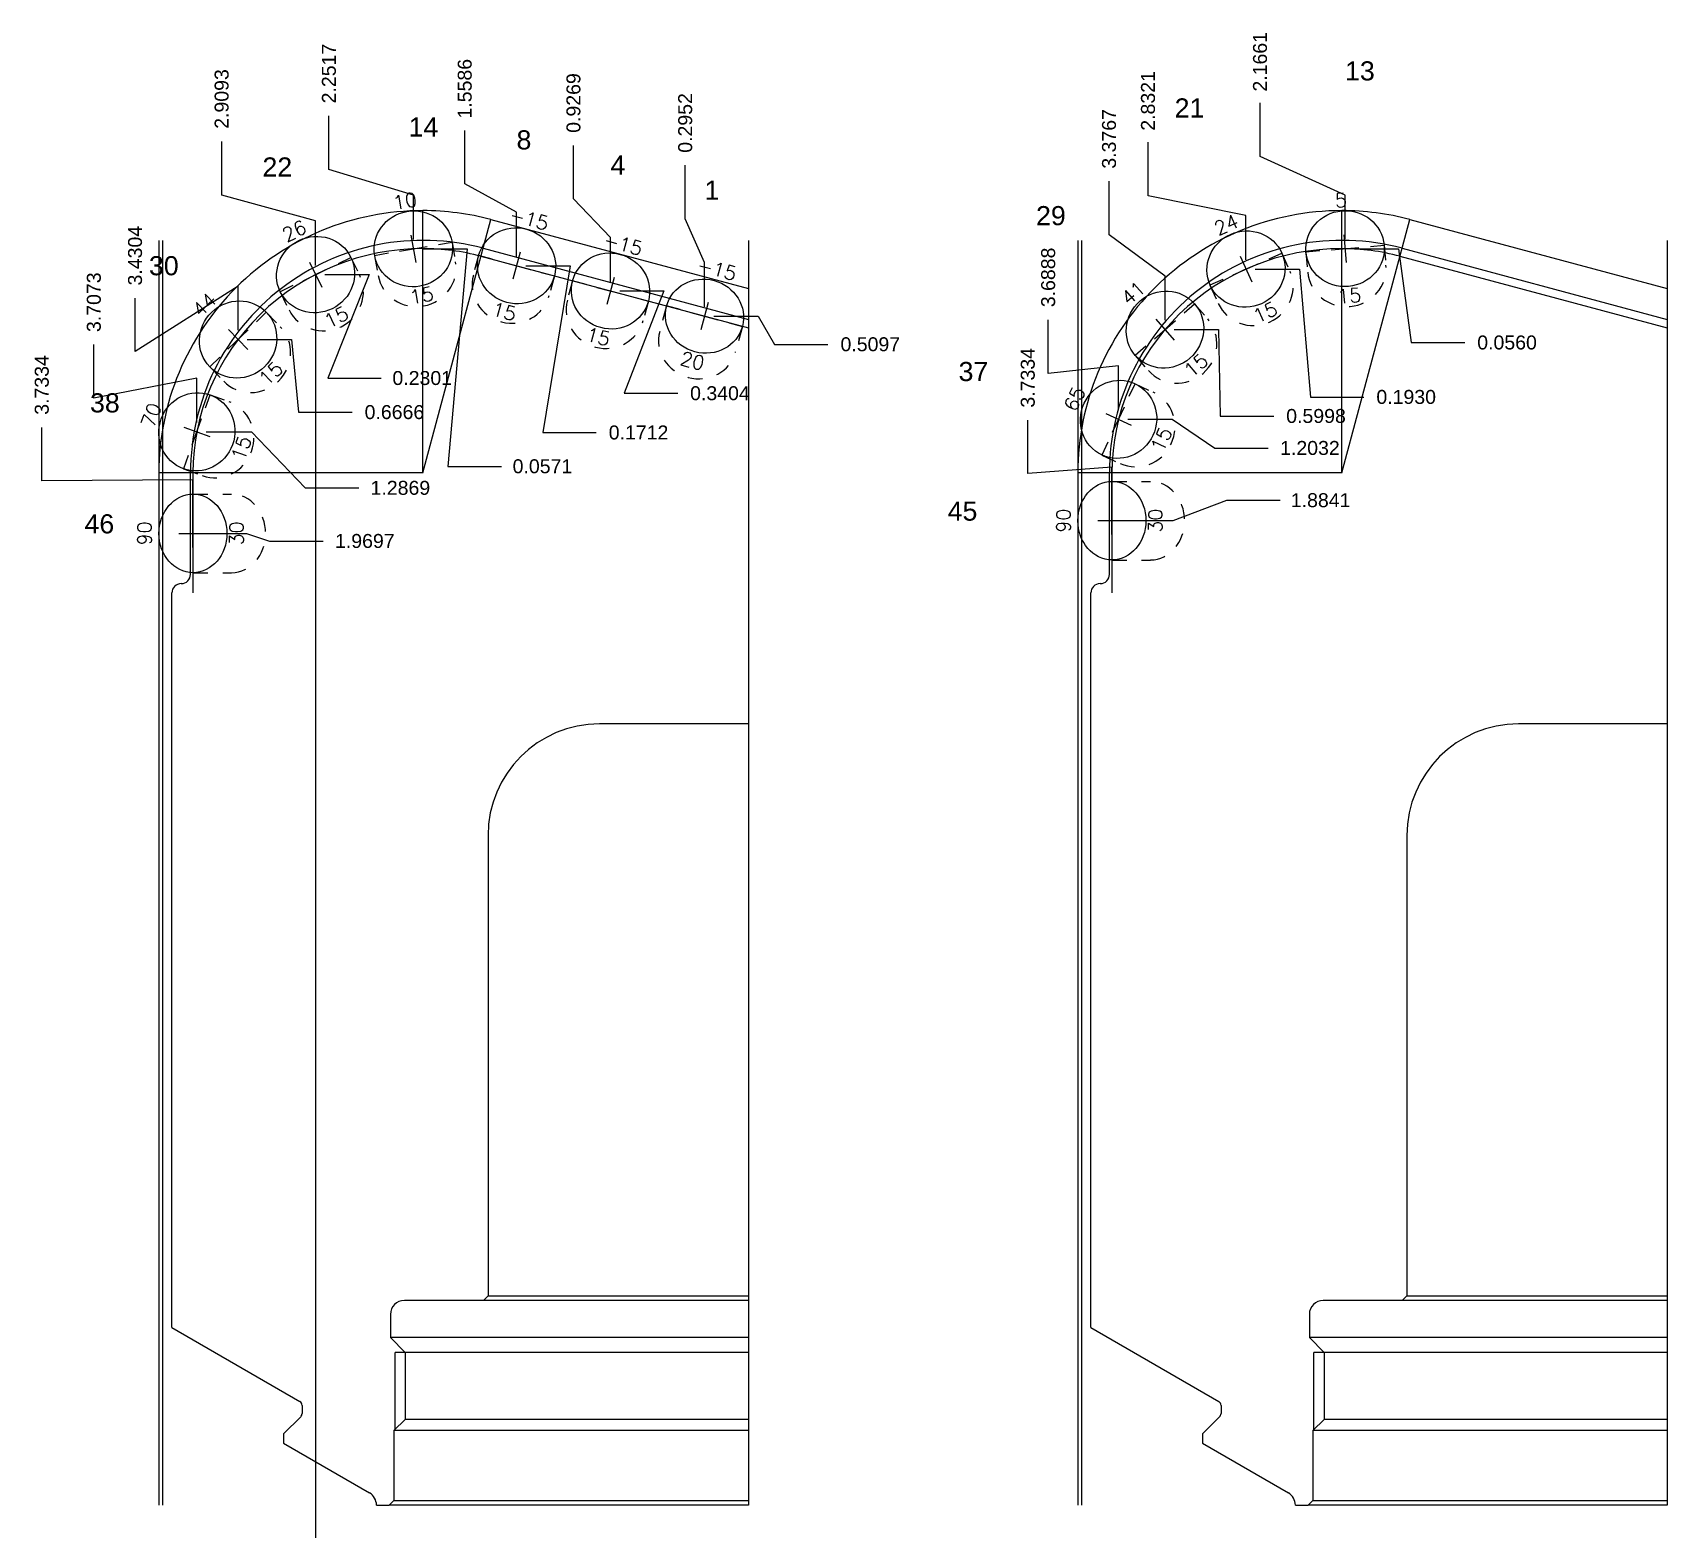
# Model space of a CAD drawing. Header units: inches. Extents: x 90.1 to 144.9, y -24 to -7.4.
# Drawn here: x 90.66 to 101.65, y -17.71 to -7.65 of the extents above; entities that cross this region are included whole.
import ezdxf
from ezdxf.enums import TextEntityAlignment as Align

# ---------------------------------------------------------------- set-up
doc = ezdxf.new("R2010")
doc.units = ezdxf.units.IN
doc.header["$MEASUREMENT"] = 0
doc.header["$PDMODE"] = 35
doc.linetypes.add('CENTER2', pattern=[1.125, 0.75, -0.125, 0.125, -0.125])
doc.linetypes.add('HIDDEN2', pattern=[0.1875, 0.125, -0.0625])
doc.layers.get('Defpoints').update_dxf_attribs({"color": 10})
doc.layers.add('Blade_1', color=30, linetype='Continuous', true_color=0xff7f00)
doc.layers.add('Blade_2', color=7, linetype='Continuous', true_color=0xcccc00)
doc.layers.add('CLine', color=5, linetype='CENTER2')
doc.layers.add('Dims', color=4, linetype='Continuous')
doc.styles.add('RomanS', font='romans')
doc.styles.get("Standard").update_dxf_attribs({"font": 'arial.ttf'})
doc.dimstyles.get("Standard").update_dxf_attribs({"dimtxt": 0.09375, "dimasz": 0.18, "dimexe": 0.18, "dimexo": 0.0625, "dimgap": 0.09, "dimtad": 0, "dimtih": 1, "dimtoh": 1, "dimdec": 4, "dimzin": 0, "dimdsep": 46, "dimtxsty": 'Standard', "dimcen": 0.09, "dimadec": 4, "dimazin": 0, "dimtfac": 1, "dimtdec": 4, "dimtofl": 0, "dimtmove": 0, "dimatfit": 3, "dimfxl": 1, "dimtolj": 1, "dimtzin": 0, "dimarcsym": 0})

# ---------------------------------------------------------------- blocks, each defined once
blk = doc.blocks.new('*D39')
at = {"layer": 'Defpoints', "color": 0, "transparency": 16777216}
for p in [(95.474, -9.047), (95.179, -9.557), (96.009, -9.746)]:
    blk.add_point(p, dxfattribs=at)
at = {"layer": 'Dims', "color": 0, "lineweight": -2, "transparency": 16777216}
for p, q in [((95.242, -9.557), (95.539, -9.557)), ((95.539, -9.557), (95.649, -9.746)), ((95.649, -9.746), (96.009, -9.746))]:
    blk.add_line(p, q, dxfattribs=at)
at = {"layer": 'Dims', "color": 0, "transparency": 16777216, "insert": (96.294, -9.746), "char_height": 0.0938, "attachment_point": 5}
blk.add_mtext('\\A1;0.5097', dxfattribs=at)
blk = doc.blocks.new('*D40')
at = {"layer": 'Defpoints', "color": 0, "transparency": 16777216}
for p in [(95.474, -9.047), (94.547, -9.387), (94.999, -10.075)]:
    blk.add_point(p, dxfattribs=at)
at = {"layer": 'Dims', "color": 0, "lineweight": -2, "transparency": 16777216}
for p, q in [((94.61, -9.387), (94.907, -9.387)), ((94.907, -9.387), (94.639, -10.075)), ((94.639, -10.075), (94.999, -10.075))]:
    blk.add_line(p, q, dxfattribs=at)
at = {"layer": 'Dims', "color": 0, "transparency": 16777216, "insert": (95.283, -10.075), "char_height": 0.0938, "attachment_point": 5}
blk.add_mtext('\\A1;0.3404', dxfattribs=at)
blk = doc.blocks.new('*D41')
at = {"layer": 'Defpoints', "color": 0, "transparency": 16777216}
for p in [(95.474, -9.047), (93.916, -9.218), (94.452, -10.339)]:
    blk.add_point(p, dxfattribs=at)
at = {"layer": 'Dims', "color": 0, "lineweight": -2, "transparency": 16777216}
for p, q in [((93.978, -9.218), (94.276, -9.218)), ((94.276, -9.218), (94.092, -10.339)), ((94.092, -10.339), (94.452, -10.339))]:
    blk.add_line(p, q, dxfattribs=at)
at = {"layer": 'Dims', "color": 0, "transparency": 16777216, "insert": (94.736, -10.339), "char_height": 0.0938, "attachment_point": 5}
blk.add_mtext('\\A1;0.1712', dxfattribs=at)
blk = doc.blocks.new('*D42')
at = {"layer": 'Defpoints', "color": 0, "transparency": 16777216}
for p in [(95.05, -8.542), (95.474, -9.047), (95.179, -9.557)]:
    blk.add_point(p, dxfattribs=at)
at = {"layer": 'Dims', "color": 0, "lineweight": -2, "transparency": 16777216}
for p, q in [((95.05, -8.902), (95.05, -8.542)), ((95.179, -9.197), (95.05, -8.902)), ((95.179, -9.494), (95.179, -9.197))]:
    blk.add_line(p, q, dxfattribs=at)
at = {"layer": 'Dims', "color": 0, "transparency": 16777216, "insert": (95.05, -8.258), "char_height": 0.0938, "attachment_point": 5, "rotation": 90}
blk.add_mtext('\\A1;0.2952', dxfattribs=at)
blk = doc.blocks.new('*D43')
at = {"layer": 'Defpoints', "color": 0, "transparency": 16777216}
for p in [(94.299, -8.409), (95.474, -9.047), (94.547, -9.387)]:
    blk.add_point(p, dxfattribs=at)
at = {"layer": 'Dims', "color": 0, "lineweight": -2, "transparency": 16777216}
for p, q in [((94.299, -8.769), (94.299, -8.409)), ((94.547, -9.027), (94.299, -8.769)), ((94.547, -9.325), (94.547, -9.027))]:
    blk.add_line(p, q, dxfattribs=at)
at = {"layer": 'Dims', "color": 0, "transparency": 16777216, "insert": (94.299, -8.124), "char_height": 0.0938, "attachment_point": 5, "rotation": 90}
blk.add_mtext('\\A1;0.9269', dxfattribs=at)
blk = doc.blocks.new('*D44')
at = {"layer": 'Defpoints', "color": 0, "transparency": 16777216}
for p in [(93.568, -8.308), (95.474, -9.047), (93.916, -9.218)]:
    blk.add_point(p, dxfattribs=at)
at = {"layer": 'Dims', "color": 0, "lineweight": -2, "transparency": 16777216}
for p, q in [((93.568, -8.668), (93.568, -8.308)), ((93.916, -8.858), (93.568, -8.668)), ((93.916, -9.156), (93.916, -8.858))]:
    blk.add_line(p, q, dxfattribs=at)
at = {"layer": 'Dims', "color": 0, "transparency": 16777216, "insert": (93.568, -8.028), "char_height": 0.0938, "attachment_point": 5, "rotation": 90}
blk.add_mtext('\\A1;1.5586', dxfattribs=at)
blk = doc.blocks.new('*D49')
at = {"layer": 'Defpoints', "color": 0, "transparency": 16777216}
for p in [(92.655, -8.211), (93.223, -9.104), (95.474, -9.047)]:
    blk.add_point(p, dxfattribs=at)
at = {"layer": 'Dims', "color": 0, "lineweight": -2, "transparency": 16777216}
for p, q in [((92.655, -8.571), (92.655, -8.211)), ((93.223, -8.744), (92.655, -8.571)), ((93.223, -9.042), (93.223, -8.744))]:
    blk.add_line(p, q, dxfattribs=at)
at = {"layer": 'Dims', "color": 0, "transparency": 16777216, "insert": (92.655, -7.926), "char_height": 0.0938, "attachment_point": 5, "rotation": 90}
blk.add_mtext('\\A1;2.2517', dxfattribs=at)
blk = doc.blocks.new('*D50')
at = {"layer": 'Defpoints', "color": 0, "transparency": 16777216}
for p in [(93.223, -9.104), (95.474, -9.047), (93.815, -10.566)]:
    blk.add_point(p, dxfattribs=at)
at = {"layer": 'Dims', "color": 0, "lineweight": -2, "transparency": 16777216}
for p, q in [((93.285, -9.104), (93.583, -9.104)), ((93.583, -9.104), (93.455, -10.566)), ((93.455, -10.566), (93.815, -10.566))]:
    blk.add_line(p, q, dxfattribs=at)
at = {"layer": 'Dims', "color": 0, "transparency": 16777216, "insert": (94.09, -10.566), "char_height": 0.0938, "attachment_point": 5}
blk.add_mtext('\\A1;0.0571', dxfattribs=at)
blk = doc.blocks.new('*D54')
at = {"layer": 'Defpoints', "color": 0, "transparency": 16777216}
for p in [(91.934, -8.383), (95.474, -9.047), (92.565, -9.277)]:
    blk.add_point(p, dxfattribs=at)
at = {"layer": 'Dims', "color": 0, "lineweight": -2, "transparency": 16777216}
for p, q in [((91.934, -8.743), (91.934, -8.383)), ((92.565, -8.917), (91.934, -8.743)), ((92.565, -9.215), (92.565, -8.917))]:
    blk.add_line(p, q, dxfattribs=at)
at = {"layer": 'Dims', "color": 0, "transparency": 16777216, "insert": (91.934, -8.097), "char_height": 0.0938, "attachment_point": 5, "rotation": 90}
blk.add_mtext('\\A1;2.9093', dxfattribs=at)
blk = doc.blocks.new('*D55')
at = {"layer": 'Defpoints', "color": 0, "transparency": 16777216}
for p in [(95.474, -9.047), (92.565, -9.277), (93.007, -9.973)]:
    blk.add_point(p, dxfattribs=at)
at = {"layer": 'Dims', "color": 0, "lineweight": -2, "transparency": 16777216}
for p, q in [((92.628, -9.277), (92.925, -9.277)), ((92.925, -9.277), (92.647, -9.973)), ((92.647, -9.973), (93.007, -9.973))]:
    blk.add_line(p, q, dxfattribs=at)
at = {"layer": 'Dims', "color": 0, "transparency": 16777216, "insert": (93.282, -9.973), "char_height": 0.0938, "attachment_point": 5}
blk.add_mtext('\\A1;0.2301', dxfattribs=at)
blk = doc.blocks.new('*D60')
at = {"layer": 'Defpoints', "color": 0, "transparency": 16777216}
for p in [(95.474, -9.047), (91.352, -9.435), (92.044, -9.714)]:
    blk.add_point(p, dxfattribs=at)
at = {"layer": 'Dims', "color": 0, "lineweight": -2, "transparency": 16777216}
for p, q in [((92.044, -9.354), (91.352, -9.795)), ((91.352, -9.795), (91.352, -9.435)), ((92.044, -9.651), (92.044, -9.354))]:
    blk.add_line(p, q, dxfattribs=at)
at = {"layer": 'Dims', "color": 0, "transparency": 16777216, "insert": (91.352, -9.15), "char_height": 0.0938, "attachment_point": 5, "rotation": 90}
blk.add_mtext('\\A1;3.4304', dxfattribs=at)
blk = doc.blocks.new('*D61')
at = {"layer": 'Defpoints', "color": 0, "transparency": 16777216}
for p in [(95.474, -9.047), (92.044, -9.714), (92.811, -10.202)]:
    blk.add_point(p, dxfattribs=at)
at = {"layer": 'Dims', "color": 0, "lineweight": -2, "transparency": 16777216}
for p, q in [((92.106, -9.714), (92.404, -9.714)), ((92.404, -9.714), (92.451, -10.202)), ((92.451, -10.202), (92.811, -10.202))]:
    blk.add_line(p, q, dxfattribs=at)
at = {"layer": 'Dims', "color": 0, "transparency": 16777216, "insert": (93.095, -10.202), "char_height": 0.0938, "attachment_point": 5}
blk.add_mtext('\\A1;0.6666', dxfattribs=at)
blk = doc.blocks.new('*D63')
at = {"layer": 'Defpoints', "color": 0, "transparency": 16777216}
for p in [(95.474, -9.047), (91.075, -9.748), (91.767, -10.334)]:
    blk.add_point(p, dxfattribs=at)
at = {"layer": 'Dims', "color": 0, "lineweight": -2, "transparency": 16777216}
for p, q in [((91.075, -10.108), (91.075, -9.748)), ((91.767, -9.974), (91.075, -10.108)), ((91.767, -10.271), (91.767, -9.974))]:
    blk.add_line(p, q, dxfattribs=at)
at = {"layer": 'Dims', "color": 0, "transparency": 16777216, "insert": (91.075, -9.463), "char_height": 0.0938, "attachment_point": 5, "rotation": 90}
blk.add_mtext('\\A1;3.7073', dxfattribs=at)
blk = doc.blocks.new('*D64')
at = {"layer": 'Defpoints', "color": 0, "transparency": 16777216}
for p in [(95.474, -9.047), (91.767, -10.334), (92.855, -10.711)]:
    blk.add_point(p, dxfattribs=at)
at = {"layer": 'Dims', "color": 0, "lineweight": -2, "transparency": 16777216}
for p, q in [((91.83, -10.334), (92.135, -10.334)), ((92.135, -10.334), (92.495, -10.711)), ((92.495, -10.711), (92.855, -10.711))]:
    blk.add_line(p, q, dxfattribs=at)
at = {"layer": 'Dims', "color": 0, "transparency": 16777216, "insert": (93.135, -10.711), "char_height": 0.0938, "attachment_point": 5}
blk.add_mtext('\\A1;1.2869', dxfattribs=at)
blk = doc.blocks.new('*D102')
at = {"layer": 'Defpoints', "color": 0, "transparency": 16777216}
for p in [(98.914, -8.123), (99.485, -9.103), (101.651, -9.047)]:
    blk.add_point(p, dxfattribs=at)
at = {"layer": 'Dims', "color": 0, "lineweight": -2, "transparency": 16777216}
for p, q in [((98.914, -8.483), (98.914, -8.123)), ((99.485, -8.743), (98.914, -8.483)), ((99.485, -9.04), (99.485, -8.743))]:
    blk.add_line(p, q, dxfattribs=at)
at = {"layer": 'Dims', "color": 0, "transparency": 16777216, "insert": (98.914, -7.847), "char_height": 0.0938, "attachment_point": 5, "rotation": 90}
blk.add_mtext('\\A1;2.1661', dxfattribs=at)
blk = doc.blocks.new('*D103')
at = {"layer": 'Defpoints', "color": 0, "transparency": 16777216}
for p in [(98.161, -8.387), (101.651, -9.047), (98.819, -9.24)]:
    blk.add_point(p, dxfattribs=at)
at = {"layer": 'Dims', "color": 0, "lineweight": -2, "transparency": 16777216}
for p, q in [((98.161, -8.747), (98.161, -8.387)), ((98.819, -8.88), (98.161, -8.747)), ((98.819, -9.178), (98.819, -8.88))]:
    blk.add_line(p, q, dxfattribs=at)
at = {"layer": 'Dims', "color": 0, "transparency": 16777216, "insert": (98.161, -8.11), "char_height": 0.0938, "attachment_point": 5, "rotation": 90}
blk.add_mtext('\\A1;2.8321', dxfattribs=at)
blk = doc.blocks.new('*D104')
at = {"layer": 'Defpoints', "color": 0, "transparency": 16777216}
for p in [(97.899, -8.649), (101.651, -9.047), (98.275, -9.647)]:
    blk.add_point(p, dxfattribs=at)
at = {"layer": 'Dims', "color": 0, "lineweight": -2, "transparency": 16777216}
for p, q in [((97.899, -9.009), (97.899, -8.649)), ((98.275, -9.287), (97.899, -9.009)), ((98.275, -9.584), (98.275, -9.287))]:
    blk.add_line(p, q, dxfattribs=at)
at = {"layer": 'Dims', "color": 0, "transparency": 16777216, "insert": (97.899, -8.365), "char_height": 0.0938, "attachment_point": 5, "rotation": 90}
blk.add_mtext('\\A1;3.3767', dxfattribs=at)
blk = doc.blocks.new('*D105')
at = {"layer": 'Defpoints', "color": 0, "transparency": 16777216}
for p in [(99.485, -9.103), (101.651, -9.047), (100.29, -9.734)]:
    blk.add_point(p, dxfattribs=at)
at = {"layer": 'Dims', "color": 0, "lineweight": -2, "transparency": 16777216}
for p, q in [((99.548, -9.103), (99.845, -9.103)), ((99.845, -9.103), (99.93, -9.734)), ((99.93, -9.734), (100.29, -9.734))]:
    blk.add_line(p, q, dxfattribs=at)
at = {"layer": 'Dims', "color": 0, "transparency": 16777216, "insert": (100.574, -9.734), "char_height": 0.0938, "attachment_point": 5}
blk.add_mtext('\\A1;0.0560', dxfattribs=at)
blk = doc.blocks.new('*D106')
at = {"layer": 'Defpoints', "color": 0, "transparency": 16777216}
for p in [(101.651, -9.047), (98.819, -9.24), (99.612, -10.1)]:
    blk.add_point(p, dxfattribs=at)
at = {"layer": 'Dims', "color": 0, "lineweight": -2, "transparency": 16777216}
for p, q in [((98.882, -9.24), (99.179, -9.24)), ((99.179, -9.24), (99.252, -10.1)), ((99.252, -10.1), (99.612, -10.1))]:
    blk.add_line(p, q, dxfattribs=at)
at = {"layer": 'Dims', "color": 0, "transparency": 16777216, "insert": (99.896, -10.1), "char_height": 0.0938, "attachment_point": 5}
blk.add_mtext('\\A1;0.1930', dxfattribs=at)
blk = doc.blocks.new('*D107')
at = {"layer": 'Defpoints', "color": 0, "transparency": 16777216}
for p in [(101.651, -9.047), (98.275, -9.647), (99.006, -10.228)]:
    blk.add_point(p, dxfattribs=at)
at = {"layer": 'Dims', "color": 0, "lineweight": -2, "transparency": 16777216}
for p, q in [((98.337, -9.647), (98.635, -9.647)), ((98.635, -9.647), (98.646, -10.228)), ((98.646, -10.228), (99.006, -10.228))]:
    blk.add_line(p, q, dxfattribs=at)
at = {"layer": 'Dims', "color": 0, "transparency": 16777216, "insert": (99.29, -10.228), "char_height": 0.0938, "attachment_point": 5}
blk.add_mtext('\\A1;0.5998', dxfattribs=at)
blk = doc.blocks.new('*D192')
at = {"layer": 'Defpoints', "color": 0, "transparency": 16777216}
for p in [(101.651, -9.047), (97.49, -9.581), (97.962, -10.25)]:
    blk.add_point(p, dxfattribs=at)
at = {"layer": 'Dims', "color": 0, "lineweight": -2, "transparency": 16777216}
for p, q in [((97.49, -9.941), (97.49, -9.581)), ((97.962, -9.89), (97.49, -9.941)), ((97.962, -10.188), (97.962, -9.89))]:
    blk.add_line(p, q, dxfattribs=at)
at = {"layer": 'Dims', "color": 0, "transparency": 16777216, "insert": (97.49, -9.296), "char_height": 0.0938, "attachment_point": 5, "rotation": 90}
blk.add_mtext('\\A1;3.6888', dxfattribs=at)
blk = doc.blocks.new('*D193')
at = {"layer": 'Defpoints', "color": 0, "transparency": 16777216}
for p in [(101.651, -9.047), (97.962, -10.25), (98.969, -10.443)]:
    blk.add_point(p, dxfattribs=at)
at = {"layer": 'Dims', "color": 0, "lineweight": -2, "transparency": 16777216}
for p, q in [((98.025, -10.25), (98.322, -10.25)), ((98.322, -10.25), (98.609, -10.443)), ((98.609, -10.443), (98.969, -10.443))]:
    blk.add_line(p, q, dxfattribs=at)
at = {"layer": 'Dims', "color": 0, "transparency": 16777216, "insert": (99.249, -10.443), "char_height": 0.0938, "attachment_point": 5}
blk.add_mtext('\\A1;1.2032', dxfattribs=at)
blk = doc.blocks.new('CMark')
at = {"layer": 'CLine'}
for p, q in [((-0.094, 0), (0.094, 0)), ((0, 0.094), (0, -0.094))]:
    blk.add_line(p, q, dxfattribs=at)
blk = doc.blocks.new('1313@20')
for p, q in [((-0.17, 0), (-0.265, 0)), ((0.171, 0), (0.264, 0))]:
    blk.add_line(p, q)
at = {"color": 8, "linetype": 'HIDDEN2', "ltscale": 0.5}
blk.add_line((-0.265, 0), (-0.265, -0.178), dxfattribs=at)
at = {"color": 8, "linetype": 'HIDDEN2', "ltscale": 0.5, "flags": 128}
blk.add_lwpolyline([(0.264, 0), (0.264, -0.178)], dxfattribs=at)
blk.add_ellipse((0, 0), major_axis=(0.264, 0), ratio=0.939693)
at = {"color": 8, "linetype": 'HIDDEN2', "ltscale": 0.5}
blk.add_ellipse((0, -0.178), major_axis=(0.264, 0), ratio=0.939693, start_param=3.141593, end_param=6.283185, dxfattribs=at)
blk.add_blockref('CMark', (0, 0))
at = {"style": 'RomanS'}
blk.add_text('20', height=0.094, dxfattribs=at).set_placement((0, -0.311), align=Align.MIDDLE_CENTER)
blk.add_attdef('ANG', text='', height=0.094, dxfattribs=at).set_placement((0, 0.251), align=Align.BOTTOM_CENTER)
blk = doc.blocks.new('1313@15')
for p, q in [((-0.17, 0), (-0.265, 0)), ((0.171, 0), (0.264, 0))]:
    blk.add_line(p, q)
at = {"color": 8, "linetype": 'HIDDEN2', "ltscale": 0.5}
blk.add_line((-0.265, 0), (-0.265, -0.135), dxfattribs=at)
at = {"color": 8, "linetype": 'HIDDEN2', "ltscale": 0.5, "flags": 128}
blk.add_lwpolyline([(0.264, 0), (0.264, -0.135)], dxfattribs=at)
blk.add_ellipse((0, 0), major_axis=(0.264, 0), ratio=0.965926)
at = {"color": 8, "linetype": 'HIDDEN2', "ltscale": 0.5}
blk.add_ellipse((0, -0.135), major_axis=(0.264, 0), ratio=0.965926, start_param=3.141593, end_param=6.283185, dxfattribs=at)
blk.add_blockref('CMark', (0, 0))
at = {"style": 'RomanS'}
blk.add_text('15', height=0.094, dxfattribs=at).set_placement((0, -0.318), align=Align.MIDDLE_CENTER)
blk.add_attdef('ANG', text='', height=0.094, dxfattribs=at).set_placement((0, 0.251), align=Align.BOTTOM_CENTER)
blk = doc.blocks.new('1313@30')
for p, q in [((-0.17, 0), (-0.265, 0)), ((0.171, 0), (0.264, 0))]:
    blk.add_line(p, q)
at = {"color": 8, "linetype": 'HIDDEN2', "ltscale": 0.5}
blk.add_line((-0.265, 0), (-0.265, -0.26), dxfattribs=at)
at = {"color": 8, "linetype": 'HIDDEN2', "ltscale": 0.5, "flags": 128}
blk.add_lwpolyline([(0.264, 0), (0.264, -0.26)], dxfattribs=at)
blk.add_ellipse((0, 0), major_axis=(0.264, 0), ratio=0.866025)
at = {"color": 8, "linetype": 'HIDDEN2', "ltscale": 0.5}
blk.add_ellipse((0, -0.26), major_axis=(0.264, 0), ratio=0.866025, start_param=3.141593, end_param=6.283185, dxfattribs=at)
blk.add_blockref('CMark', (0, 0))
at = {"style": 'RomanS'}
blk.add_text('30', height=0.094, dxfattribs=at).set_placement((0, -0.292), align=Align.MIDDLE_CENTER)
blk.add_attdef('ANG', text='', height=0.094, dxfattribs=at).set_placement((0, 0.251), align=Align.BOTTOM_CENTER)
blk = doc.blocks.new('*D410')
at = {"layer": 'Defpoints', "color": 0, "transparency": 16777216}
for p in [(95.474, -9.047), (90.725, -10.304), (91.741, -11.017)]:
    blk.add_point(p, dxfattribs=at)
at = {"layer": 'Dims', "color": 0, "lineweight": -2, "transparency": 16777216}
for p, q in [((90.725, -10.664), (90.725, -10.304)), ((91.741, -10.657), (90.725, -10.664)), ((91.741, -10.954), (91.741, -10.657))]:
    blk.add_line(p, q, dxfattribs=at)
at = {"layer": 'Dims', "color": 0, "transparency": 16777216, "insert": (90.725, -10.019), "char_height": 0.0938, "attachment_point": 5, "rotation": 90}
blk.add_mtext('\\A1;3.7334', dxfattribs=at)
blk = doc.blocks.new('*D411')
at = {"layer": 'Defpoints', "color": 0, "transparency": 16777216}
for p in [(95.474, -9.047), (91.741, -11.017), (92.616, -11.068)]:
    blk.add_point(p, dxfattribs=at)
at = {"layer": 'Dims', "color": 0, "lineweight": -2, "transparency": 16777216}
for p, q in [((91.803, -11.017), (92.101, -11.017)), ((92.101, -11.017), (92.256, -11.068)), ((92.256, -11.068), (92.616, -11.068))]:
    blk.add_line(p, q, dxfattribs=at)
at = {"layer": 'Dims', "color": 0, "transparency": 16777216, "insert": (92.896, -11.068), "char_height": 0.0938, "attachment_point": 5}
blk.add_mtext('\\A1;1.9697', dxfattribs=at)
blk = doc.blocks.new('*D412')
at = {"layer": 'Defpoints', "color": 0, "transparency": 16777216}
for p in [(101.651, -9.047), (97.353, -10.255), (97.918, -10.931)]:
    blk.add_point(p, dxfattribs=at)
at = {"layer": 'Dims', "color": 0, "lineweight": -2, "transparency": 16777216}
for p, q in [((97.353, -10.615), (97.353, -10.255)), ((97.918, -10.571), (97.353, -10.615)), ((97.918, -10.869), (97.918, -10.571))]:
    blk.add_line(p, q, dxfattribs=at)
at = {"layer": 'Dims', "color": 0, "transparency": 16777216, "insert": (97.353, -9.971), "char_height": 0.0938, "attachment_point": 5, "rotation": 90}
blk.add_mtext('\\A1;3.7334', dxfattribs=at)
blk = doc.blocks.new('*D413')
at = {"layer": 'Defpoints', "color": 0, "transparency": 16777216}
for p in [(101.651, -9.047), (99.05, -10.794), (97.918, -10.931)]:
    blk.add_point(p, dxfattribs=at)
at = {"layer": 'Dims', "color": 0, "lineweight": -2, "transparency": 16777216}
for p, q in [((98.33, -10.931), (98.69, -10.794)), ((98.69, -10.794), (99.05, -10.794)), ((97.98, -10.931), (98.33, -10.931))]:
    blk.add_line(p, q, dxfattribs=at)
at = {"layer": 'Dims', "color": 0, "transparency": 16777216, "insert": (99.321, -10.794), "char_height": 0.0938, "attachment_point": 5}
blk.add_mtext('\\A1;1.8841', dxfattribs=at)

msp = doc.modelspace()

# ---------------------------------------------------------------- linework, layer by layer
for p, q in [((93.28687, -10.60946), (93.28687, -8.84727)), ((99.46382, -10.60946), (99.46382, -8.84727)), ((93.28687, -10.60946), (93.74296, -8.90732)), ((93.74296, -8.90732), (95.47437, -9.37125)), ((99.46382, -10.60946), (99.91991, -8.90732)), ((99.91991, -8.90732), (101.65132, -9.37125)), ((91.51187, -9.04696), (91.51187, -17.54696)), ((91.53687, -9.04696), (91.53687, -17.54696)), ((93.69127, -9.1002), (95.47437, -9.57798)), ((95.47437, -9.04696), (95.47437, -17.54696)), ((97.68882, -9.04696), (97.68882, -17.54696)), ((97.71382, -9.04696), (97.71382, -17.54696)), ((99.86823, -9.1002), (101.65132, -9.57798)), ((101.65132, -9.04696), (101.65132, -17.54696)), ((93.28687, -10.60946), (91.51687, -10.60946)), ((91.72437, -11.29178), (91.72437, -10.60946)), ((99.46382, -10.60946), (97.69382, -10.60946)), ((97.90132, -11.29178), (97.90132, -10.60946)), ((91.59937, -16.35428), (91.59937, -11.41678)), ((97.77632, -16.35428), (97.77632, -11.41678)), ((95.47437, -12.29696), (94.47437, -12.29696)), ((101.65132, -12.29696), (100.65132, -12.29696)), ((93.72437, -13.04696), (93.72437, -16.14071)), ((99.90132, -13.04696), (99.90132, -16.14071)), ((93.72437, -16.14071), (93.69312, -16.17196)), ((93.72437, -16.14071), (95.47437, -16.14071)), ((99.90132, -16.14071), (99.87007, -16.17196)), ((99.90132, -16.14071), (101.65132, -16.14071)), ((93.69312, -16.17196), (93.16187, -16.17196)), ((95.47437, -16.17196), (93.69312, -16.17196)), ((99.87007, -16.17196), (99.33882, -16.17196)), ((101.65132, -16.17196), (99.87007, -16.17196)), ((91.59937, -16.35428), (92.45874, -16.85044)), ((93.06812, -16.26571), (93.06812, -16.42196)), ((97.77632, -16.35428), (98.6357, -16.85044)), ((99.24507, -16.26571), (99.24507, -16.42196)), ((95.47437, -16.42196), (93.06812, -16.42196)), ((93.06812, -16.42196), (93.16702, -16.52086)), ((101.65132, -16.42196), (99.24507, -16.42196)), ((99.24507, -16.42196), (99.34397, -16.52086)), ((93.16702, -16.52086), (93.09937, -16.52086)), ((93.09937, -17.03876), (93.09937, -16.52086)), ((95.47437, -16.52086), (93.16702, -16.52086)), ((93.16702, -16.52086), (93.16702, -16.97111)), ((99.34397, -16.52086), (99.27632, -16.52086)), ((99.27632, -17.03876), (99.27632, -16.52086)), ((101.65132, -16.52086), (99.34397, -16.52086)), ((99.34397, -16.52086), (99.34397, -16.97111)), ((92.47437, -16.8775), (92.47437, -16.93154)), ((98.65132, -16.8775), (98.65132, -16.93154)), ((92.46522, -16.95364), (92.34937, -17.06949)), ((93.16702, -16.97111), (93.09117, -17.04696)), ((95.47437, -16.97111), (93.16702, -16.97111)), ((98.64217, -16.95364), (98.52632, -17.06949)), ((99.34397, -16.97111), (99.26812, -17.04696)), ((101.65132, -16.97111), (99.34397, -16.97111)), ((92.34937, -17.06949), (92.34937, -17.13199)), ((92.34937, -17.13199), (92.92749, -17.46577)), ((95.47437, -17.04696), (93.09117, -17.04696)), ((93.09117, -17.04696), (93.09117, -17.51571)), ((98.52632, -17.06949), (98.52632, -17.13199)), ((98.52632, -17.13199), (99.10445, -17.46577)), ((101.65132, -17.04696), (99.26812, -17.04696)), ((99.26812, -17.04696), (99.26812, -17.51571)), ((92.97437, -17.54696), (93.05992, -17.54696)), ((93.09117, -17.51571), (93.05992, -17.54696)), ((95.47437, -17.54696), (93.05992, -17.54696)), ((93.09117, -17.51571), (95.47437, -17.51571)), ((99.15132, -17.54696), (99.23687, -17.54696)), ((99.26812, -17.51571), (99.23687, -17.54696)), ((101.65132, -17.54696), (99.23687, -17.54696)), ((99.26812, -17.51571), (101.65132, -17.51571))]:
    msp.add_line(p, q)
at = {"color": 1}
for p, q in [((93.67683, -9.1541), (95.47437, -9.63575)), ((93.67722, -9.15265), (93.68012, -9.15343)), ((99.85378, -9.1541), (101.65132, -9.63575)), ((99.85417, -9.15265), (99.85707, -9.15343)), ((91.74093, -10.60946), (91.74093, -11.41678)), ((97.91789, -10.60946), (97.91789, -11.41678))]:
    msp.add_line(p, q, dxfattribs=at)
for centre, radius, start, end in [((93.28687, -10.60946), 1.76219, 75.000004, 90), ((99.46382, -10.60946), 1.76219, 75.000004, 90), ((93.28687, -10.60946), 1.5625, 75, 180), ((99.46382, -10.60946), 1.5625, 75, 180), ((91.66187, -11.29178), 0.0625, 270, 0), ((97.83882, -11.29178), 0.0625, 270, 0), ((91.66187, -11.41678), 0.0625, 90, 180), ((97.83882, -11.41678), 0.0625, 90, 180), ((94.47437, -13.04696), 0.75, 90, 180), ((100.65132, -13.04696), 0.75, 90, 180), ((93.16187, -16.26571), 0.09375, 90, 180), ((99.33882, -16.26571), 0.09375, 90, 180), ((92.44312, -16.8775), 0.03125, 0, 60), ((98.62007, -16.8775), 0.03125, 0, 60), ((92.44312, -16.93154), 0.03125, 315, 0), ((98.62007, -16.93154), 0.03125, 315, 0), ((92.88062, -17.54696), 0.09375, 0, 60), ((99.05757, -17.54696), 0.09375, 0, 60)]:
    msp.add_arc(centre, radius, start, end)
for centre in [(93.28687, -10.60946), (99.46382, -10.60946)]:
    msp.add_arc(centre, 1.5067, 75, 90, dxfattribs=at)
for centre in [(93.28687, -10.60946), (99.46382, -10.60946)]:
    msp.add_ellipse(centre, major_axis=(-1.775, 0), ratio=0.99278156, start_param=4.71238898, end_param=6.28318531)
for centre in [(93.28687, -10.60946), (99.46382, -10.60946)]:
    msp.add_ellipse(centre, major_axis=(-1.54594, 0), ratio=0.97462241, start_param=4.71238898, end_param=6.28318531, dxfattribs=at)
at = {"layer": 'Defpoints'}
msp.add_line((92.56503, -9.27709), (92.56503, -23.96268), dxfattribs=at)

# ---------------------------------------------------------------- block references
at = {"layer": 'Blade_1'}
for name, p, rotation, values in [('1313@15', (93.22263, -9.10406), 10, {'ANG': '10'}), ('1313@15', (93.91578, -9.21813), 345, {'ANG': '-15'}), ('1313@15', (92.56503, -9.27709), 26, {'ANG': '26'}), ('1313@15', (94.5475, -9.38739), 345, {'ANG': '-15'}), ('1313@20', (95.17921, -9.55666), 345, {'ANG': '-15'}), ('1313@15', (92.04395, -9.71352), 43.99999999999999, {'ANG': '44'}), ('1313@15', (91.76702, -10.33384), 70, {'ANG': '70'}), ('1313@30', (91.74093, -11.01667), 90, {'ANG': '90'})]:
    msp.add_blockref(name, p, dxfattribs=dict(at, rotation=rotation)).add_auto_attribs(values)
at = {"layer": 'Blade_2'}
for name, p, rotation, values in [('1313@15', (99.48523, -9.10291), 4.999999999999998, {'ANG': '5'}), ('1313@15', (98.81919, -9.24), 24, {'ANG': '24'}), ('1313@15', (98.2746, -9.64677), 41, {'ANG': '41'}), ('1313@15', (97.96248, -10.2502), 65, {'ANG': '65'}), ('1313@30', (97.91789, -10.93101), 90, {'ANG': '90'})]:
    msp.add_blockref(name, p, dxfattribs=dict(at, rotation=rotation)).add_auto_attribs(values)

# ---------------------------------------------------------------- texts
at = {"layer": 'Blade_1'}
for s, height, p in [('14', 0.128574, (93.19042, -8.34932)), ('8', 0.12857, (93.91578, -8.43599)), ('22', 0.128574, (92.20806, -8.61822)), ('4', 0.12857, (94.5475, -8.60525)), ('1', 0.12857, (95.17921, -8.77452)), ('30', 0.128574, (91.44504, -9.2818)), ('38', 0.128574, (91.04879, -10.20359)), ('46', 0.128574, (91.01187, -11.01667))]:
    msp.add_text(s, height=height, dxfattribs=at).set_placement(p)
at = {"layer": 'Blade_2'}
for s, p in [('13', (99.48523, -7.97236)), ('21', (98.33975, -8.22148)), ('29', (97.40808, -8.94532)), ('37', (96.88736, -9.99293)), ('45', (96.81382, -10.93101))]:
    msp.add_text(s, height=0.128574, dxfattribs=at).set_placement(p)

# ---------------------------------------------------------------- dimensions: what is measured, and where the dimension line sits
at = {"layer": 'Dims'}
for feature_location, offset, dtype, origin, picture, middle in [((99.48523, -9.10291), (-0.57109, 0.97989), 1, (101.65132, -9.04696), '*D102', (98.91414, -7.84667)), ((93.22263, -9.10406), (-0.56745, 0.89256), 1, (95.47437, -9.04696), '*D49', (92.65517, -7.9261)), ((92.56503, -9.27709), (-0.6312, 0.89434), 1, (95.47437, -9.04696), '*D54', (91.93382, -8.09736)), ((93.91578, -9.21813), (-0.3473, 0.91013), 1, (95.47437, -9.04696), '*D44', (93.56849, -8.02784)), ((94.5475, -9.38739), (-0.24803, 0.97859), 1, (95.47437, -9.04696), '*D43', (94.29947, -8.12411)), ((98.81919, -9.24), (-0.65794, 0.85328), 1, (101.65132, -9.04696), '*D103', (98.16125, -8.11037)), ((95.17921, -9.55666), (-0.12942, 1.01471), 1, (95.47437, -9.04696), '*D42', (95.04979, -8.25783)), ((98.2746, -9.64677), (-0.3756, 0.99733), 1, (101.65132, -9.04696), '*D104', (97.899, -8.36488)), ((92.04395, -9.71352), (-0.6915, 0.27885), 1, (95.47437, -9.04696), '*D60', (91.35245, -9.1503)), ((91.74093, -11.01667), (-1.01591, 0.71296), 1, (95.47437, -9.04696), '*D410', (90.72502, -10.01934)), ((91.7670205, -10.3338387), (-0.6920521, 0.5862458), 1, (95.4743698, -9.0469596), '*D63', (91.0749684, -9.4630265)), ((91.74093, -11.01667), (0.87516, -0.05171), 0, (95.47437, -9.04696), '*D411', (92.89628, -11.06838)), ((91.76702, -10.33384), (1.08758, -0.37692), 0, (95.47437, -9.04696), '*D64', (93.13488, -10.71075)), ((92.04395, -9.71352), (0.7666, -0.48861), 0, (95.47437, -9.04696), '*D61', (93.09511, -10.20213)), ((92.56503, -9.27709), (0.44167, -0.6955), 0, (95.47437, -9.04696), '*D55', (93.28225, -9.97259)), ((93.22263, -9.10406), (0.59196, -1.46172), 0, (95.47437, -9.04696), '*D50', (94.09014, -10.56578)), ((93.91578, -9.21813), (0.53632, -1.12037), 0, (95.47437, -9.04696), '*D41', (94.73622, -10.3385)), ((94.5475, -9.38739), (0.45156, -0.68785), 0, (95.47437, -9.04696), '*D40', (95.28346, -10.07524)), ((95.17921, -9.55666), (0.83025, -0.18918), 0, (95.47437, -9.04696), '*D39', (96.29406, -9.74584)), ((97.91789, -10.93101), (-0.56527, 0.67597), 1, (101.65132, -9.04696), '*D412', (97.35262, -9.97067)), ((97.96248, -10.2502), (-0.47211, 0.6693), 1, (101.65132, -9.04696), '*D192', (97.49036, -9.29624)), ((97.917885, -10.931013), (1.131973, 0.137165), 0, (101.651321, -9.04696), '*D413', (99.320996, -10.793849)), ((97.96248, -10.2502), (1.0067, -0.19303), 0, (101.65132, -9.04696), '*D193', (99.24889, -10.44323)), ((98.2746, -9.64677), (0.73092, -0.58082), 0, (101.65132, -9.04696), '*D107', (99.29021, -10.2276)), ((98.81919, -9.24), (0.79241, -0.86039), 0, (101.65132, -9.04696), '*D106', (99.89604, -10.10039)), ((99.48523, -9.102912), (0.804635, -0.631176), 0, (101.651321, -9.04696), '*D105', (100.574304, -9.734088))]:
    dim = msp.add_ordinate_dim(feature_location=feature_location, offset=offset, dtype=dtype, origin=origin, dimstyle='Standard', dxfattribs=at)
    dim.commit()
    dim.dimension.update_dxf_attribs({"geometry": picture, "text_midpoint": middle})

doc.saveas('drawing.dxf')
